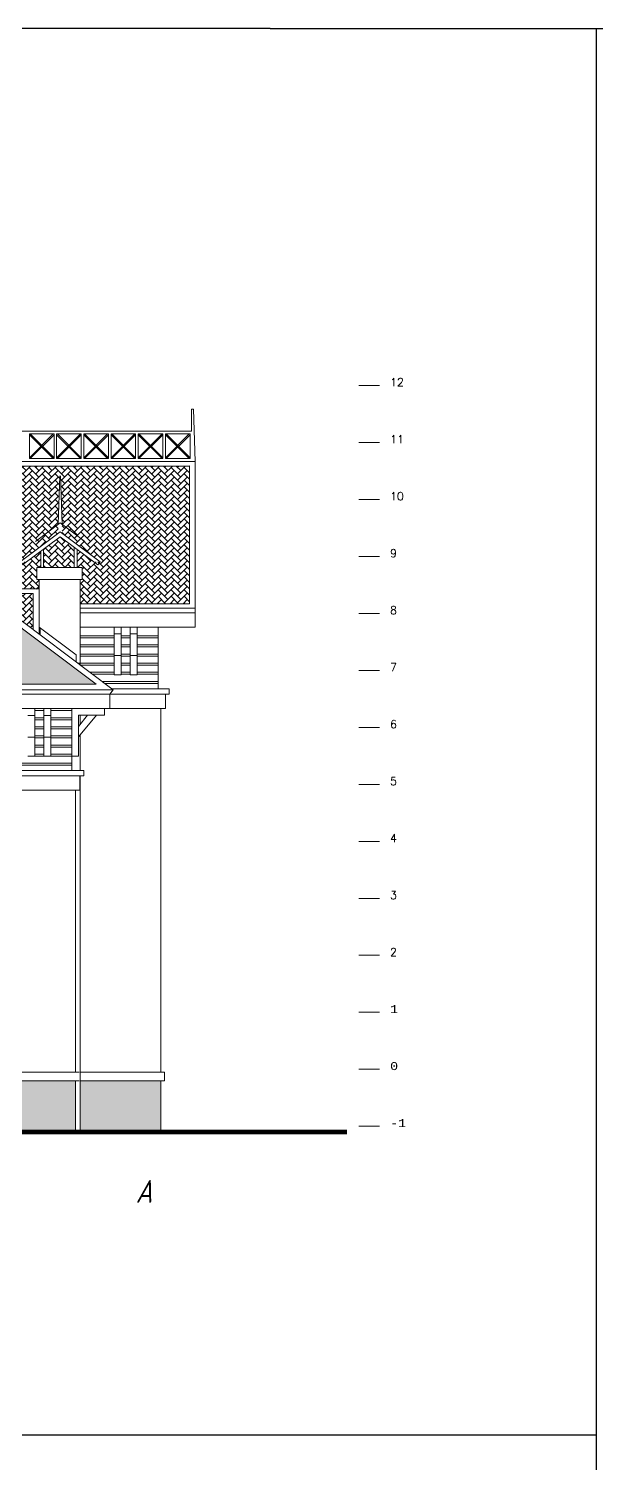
# Model space of a CAD drawing. Header units: inches. Extents: x 50528 to 135443, y 2123 to 51482.
# Drawn here: x 97174 to 107138, y 26309 to 51482 of the extents above; entities that cross this region are included whole.
import ezdxf

# ---------------------------------------------------------------- set-up
doc = ezdxf.new("R2010")
doc.units = ezdxf.units.IN
doc.header["$MEASUREMENT"] = 0
doc.linetypes.add('CENTER2', pattern=[1.125, 0.75, -0.125, 0.125, -0.125])
for name, color, linetype in [('Base axis', 40, 'CENTER2'), ('hatches', 8, 'Continuous'), ('wall', 140, 'Continuous')]:
    doc.layers.add(name, color=color, linetype=linetype)
doc.layers.add('Scale', color=60, linetype='Continuous', lineweight=13)
doc.styles.add('ESKD', font='eskd.shx', dxfattribs={"oblique": 15})
doc.styles.get("Standard").update_dxf_attribs({"font": 'simplex8.shx', "height": 250})

msp = doc.modelspace()

# ---------------------------------------------------------------- hatches: boundary and pattern name
at = {"layer": 'hatches', "ltscale": 50, "true_color": 0xcd6928}
h = msp.add_hatch(dxfattribs=at)
h.set_pattern_fill('AR-HBONE', color=32, scale=20, style=0)
h.paths.add_polyline_path([(92296, 44528), (86234, 39982), (98358, 39982)])
h.paths.add_polyline_path([(92296, 41741), (93442, 40882), (91150, 40882)])
h.paths.add_polyline_path([(92296, 42228), (94257, 40757), (93775, 40757), (93742, 40782), (90850, 40782), (90817, 40757), (90335, 40757)])
h.paths.add_polyline_path([(92296, 41741), (93442, 40882), (91150, 40882)])
h = msp.add_hatch(dxfattribs=at)
h.set_pattern_fill('AR-HBONE', color=32, scale=20, style=0)
h.paths.add_polyline_path([(97975, 42128), (97436, 42128), (97436, 42029), (97975, 42029)], flags=17)
h.paths.add_polyline_path([(97386, 42128), (97386, 42312), (97141, 42128)])
h.paths.add_polyline_path([(98025, 42344), (98025, 42128), (98313, 42128)])
h.paths.add_polyline_path([(97975, 42128), (97975, 42382), (97727, 42568), (97436, 42350), (97436, 42128)])
h.paths.add_polyline_path([(96301, 41650), (97355, 41650), (97355, 41818), (97317, 41818), (97317, 42029), (97386, 42029), (97386, 42128), (97024, 42128), (97690, 42629), (97719, 43537), (97734, 43544), (97763, 42629), (98429, 42128), (98025, 42128), (98025, 42029), (98115, 42029), (98115, 41818), (98077, 41818), (98077, 41392), (99994, 41391), (99994, 43807), (93424, 43807)])
h = msp.add_hatch(dxfattribs=at)
h.set_pattern_fill('AR-HBONE', color=32, scale=20, style=0)
h.paths.add_polyline_path([(97255, 41570), (96408, 41570), (97255, 40934)])
at = {"layer": 'hatches'}
h = msp.add_hatch(dxfattribs=at)
h.set_pattern_fill('AR-B816C', color=256, scale=20)
h.paths.add_polyline_path([(57837, 33246), (56337, 33246), (56337, 32346), (57837, 32346)])
h.paths.add_polyline_path([(61767, 33246), (57837, 33246), (57837, 32346), (61767, 32346)])
h.paths.add_polyline_path([(62462, 33246), (61767, 33246), (61767, 32346), (62462, 32346)])
h.paths.add_polyline_path([(65982, 33246), (65147, 33246), (65147, 32496), (65982, 32496)])
h.paths.add_polyline_path([(70947, 33246), (68582, 33246), (68582, 32496), (70947, 32496)])
h.paths.add_polyline_path([(86594, 33022), (84884, 33022), (84884, 32122), (86594, 32122)])
h.paths.add_polyline_path([(89694, 33022), (89629, 33022), (86594, 33022), (86594, 32122), (89694, 32122)])
h.paths.add_polyline_path([(88070, 32742), (88870, 32742), (88870, 32262), (88870, 32212), (88070, 32212), (88070, 32262)], flags=16)
h.paths.add_polyline_path([(88150, 32662), (88790, 32662), (88790, 32342), (88150, 32342)], flags=0)
h.paths.add_polyline_path([(88200, 32622), (88740, 32622), (88740, 32382), (88200, 32382)], flags=0)
h.paths.add_polyline_path([(91217, 33022), (89694, 33022), (89694, 32122), (91217, 32122)])
h.paths.add_polyline_path([(90102, 32742), (90809, 32742), (90809, 32262), (90208, 32262), (90102, 32212)], flags=16)
h.paths.add_polyline_path([(93371, 33022), (91714, 33022), (91217, 33022), (91217, 32122), (93371, 32122)])
h.paths.add_polyline_path([(94894, 33022), (93371, 33022), (93371, 32122), (94894, 32122)])
h.paths.add_polyline_path([(93779, 32742), (94486, 32742), (94486, 32212), (93779, 32212), (93779, 32262)], flags=16)
h.paths.add_polyline_path([(97994, 33022), (94894, 33022), (94894, 32122), (97994, 32122)])
h.paths.add_polyline_path([(96519, 32262), (96519, 32212), (95719, 32212), (95719, 32262), (95719, 32742), (96519, 32742)], flags=16)
h.paths.add_polyline_path([(96439, 32342), (95799, 32342), (95799, 32662), (96439, 32662)], flags=0)
h.paths.add_polyline_path([(96389, 32382), (95849, 32382), (95849, 32622), (96389, 32622)], flags=0)
h.paths.add_polyline_path([(99494, 33022), (98077, 33022), (98077, 32122), (99494, 32122)])

# ---------------------------------------------------------------- linework, layer by layer
for p, q in [((101411, 51482), (57348, 51482)), ((101411, 51482), (135443, 51482)), ((107138, 51482), (107138, 2123)), ((107138, 26802), (59376, 26802))]:
    msp.add_line(p, q)
at = {"layer": 'Scale'}
for p, q in [((102971, 45222, 53), (103330, 45222, 53)), ((102971, 44222, 53), (103330, 44222, 53)), ((102971, 43222, 53), (103330, 43222, 53)), ((102971, 42222, 53), (103330, 42222, 53)), ((102971, 41222, 53), (103330, 41222, 53)), ((102971, 40222, 53), (103330, 40222, 53)), ((102971, 39222, 53), (103330, 39222, 53)), ((102971, 38222, 53), (103330, 38222, 53)), ((102971, 37222, 53), (103330, 37222, 53)), ((102971, 36222, 53), (103330, 36222, 53)), ((102971, 35222, 53), (103330, 35222, 53)), ((102971, 34222, 53), (103330, 34222, 53)), ((102971, 33222, 53), (103330, 33222, 53)), ((102971, 32222, 53), (103330, 32222, 53))]:
    msp.add_line(p, q, dxfattribs=at)
at = {"layer": 'Scale', "color": 8, "linetype": 'Continuous', "lineweight": 15, "ltscale": 0.13, "const_width": 80, "elevation": 52}
msp.add_lwpolyline([(102760, 32122), (81770, 32122)], dxfattribs=at)
at = {"layer": 'wall', "color": 7, "linetype": 'Continuous', "lineweight": 15, "ltscale": 0.13, "true_color": 0xffffff}
for p, q in [((98658, 39882, 52), (92296, 44653, 52)), ((100029, 44803, 59), (100029, 44420, 59)), ((100066, 44803, 59), (100029, 44803, 59)), ((100066, 44803, 59), (100094, 43887, 59)), ((98358, 39982, 52), (92296, 44528, 52)), ((100029, 44420, 59), (92607, 44420, 59)), ((97471, 44370, 59), (97186, 44370, 59)), ((97186, 43952, 59), (97605, 44370, 59)), ((97619, 44370, 59), (97186, 44370, 59)), ((97186, 44370, 59), (97186, 43938, 59)), ((97186, 44356, 59), (97605, 43938, 59)), ((97200, 44370, 59), (97619, 43952, 59)), ((97200, 43938, 59), (97619, 44356, 59)), ((97619, 44370, 59), (97619, 43938, 59)), ((97619, 44370, 59), (97619, 43938, 59)), ((97949, 44370, 59), (97664, 44370, 59)), ((97664, 43952, 59), (98082, 44370, 59)), ((98096, 44370, 59), (97664, 44370, 59)), ((97664, 44370, 59), (97664, 43938, 59)), ((97664, 44356, 59), (98082, 43938, 59)), ((97678, 44370, 59), (98096, 43952, 59)), ((97678, 43938, 59), (98096, 44356, 59)), ((98096, 44370, 59), (98096, 43938, 59)), ((98096, 44370, 59), (98096, 43938, 59)), ((98427, 44370, 59), (98141, 44370, 59)), ((98141, 43952, 59), (98560, 44370, 59)), ((98574, 44370, 59), (98141, 44370, 59)), ((98141, 44370, 59), (98141, 43938, 59)), ((98141, 44356, 59), (98560, 43938, 59)), ((98155, 44370, 59), (98574, 43952, 59)), ((98155, 43938, 59), (98574, 44356, 59)), ((98574, 44370, 59), (98574, 43938, 59)), ((98574, 44370, 59), (98574, 43938, 59)), ((98904, 44370, 59), (98619, 44370, 59)), ((98619, 43952, 59), (99037, 44370, 59)), ((99051, 44370, 59), (98619, 44370, 59)), ((98619, 44370, 59), (98619, 43938, 59)), ((98619, 44356, 59), (99037, 43938, 59)), ((98633, 44370, 59), (99051, 43952, 59)), ((98633, 43938, 59), (99051, 44356, 59)), ((99051, 44370, 59), (99051, 43938, 59)), ((99051, 44370, 59), (99051, 43938, 59)), ((99382, 44370, 59), (99096, 44370, 59)), ((99096, 43952, 59), (99515, 44370, 59)), ((99529, 44370, 59), (99096, 44370, 59)), ((99096, 44370, 59), (99096, 43938, 59)), ((99096, 44356, 59), (99515, 43938, 59)), ((99110, 44370, 59), (99529, 43952, 59)), ((99110, 43938, 59), (99529, 44356, 59)), ((99529, 44370, 59), (99529, 43938, 59)), ((99529, 44370, 59), (99529, 43938, 59)), ((99859, 44370, 59), (99574, 44370, 59)), ((99574, 43952, 59), (99992, 44370, 59)), ((100006, 44370, 59), (99574, 44370, 59)), ((99574, 44370, 59), (99574, 43938, 59)), ((99574, 44356, 59), (99992, 43938, 59)), ((99588, 44370, 59), (100006, 43952, 59)), ((99588, 43938, 59), (100006, 44356, 59)), ((100006, 44370, 59), (100006, 43938, 59)), ((93317, 43887, 59), (100094, 43887, 59)), ((93424, 43807, 59), (99994, 43807, 59)), ((97186, 43938, 59), (97619, 43938, 59)), ((97664, 43938, 59), (98096, 43938, 59)), ((98141, 43938, 59), (98574, 43938, 59)), ((98619, 43938, 59), (99051, 43938, 59)), ((99096, 43938, 59), (99529, 43938, 59)), ((99574, 43938, 59), (100006, 43938, 59)), ((99994, 41391, 59), (99994, 43807, 59)), ((100094, 40981, 59), (100094, 43887, 59)), ((97719, 43634, 54), (97693, 42785, 54)), ((97734, 43634, 54), (97760, 42785, 54)), ((97294, 42485, 54), (97727, 42810, 54)), ((98160, 42485, 54), (97727, 42810, 54)), ((97024, 42128, 54), (97727, 42655, 54)), ((97066, 42072, 54), (97727, 42568, 54)), ((98429, 42128, 54), (97727, 42655, 54)), ((98429, 42128, 54), (97727, 42655, 54)), ((98387, 42072, 54), (97727, 42568, 54)), ((97386, 42312, 54), (97386, 42029, 54)), ((97436, 42350, 54), (97436, 42029, 54)), ((97436, 42350, 54), (97436, 42029, 54)), ((97975, 42382, 54), (97975, 42029, 54)), ((97975, 42382, 54), (97975, 42029, 54)), ((98025, 42344, 54), (98025, 42029, 54)), ((98387, 42072, 54), (98429, 42128, 54)), ((97317, 42029, 54), (97317, 41818, 54)), ((98115, 42029, 54), (97317, 42029, 54)), ((98115, 41818, 54), (97317, 41818, 54)), ((97355, 40859, 2), (97355, 41818, 54)), ((98077, 40318, 9), (98077, 41818, 54)), ((98115, 42029, 54), (98115, 41818, 54)), ((97355, 41650, 9), (96301, 41650, 9)), ((96408, 41570, 9), (97255, 41570, 9)), ((97255, 40934, 16), (97255, 41570, 16)), ((99994, 41391, 59), (98077, 41391, 59)), ((100094, 41311, 59), (98077, 41311, 59)), ((100094, 41231, 59), (98077, 41231, 59)), ((98008, 40492, 9), (97355, 40981, 9)), ((97376, 40966, 9), (97376, 40843, 9)), ((98077, 40981, 59), (100094, 40981, 59)), ((100094, 40981, 59), (98077, 40981, 59)), ((98677, 40828, 57), (98077, 40828, 57)), ((98677, 40793, 57), (98077, 40793, 57)), ((98677, 40981, 59), (98677, 40144, 59)), ((98797, 40861, 59), (98677, 40861, 59)), ((98797, 40981, 59), (98797, 40144, 59)), ((98957, 40828, 57), (98797, 40828, 57)), ((98957, 40793, 57), (98797, 40793, 57)), ((98957, 40981, 61), (98957, 40144, 61)), ((99077, 40861, 61), (98957, 40861, 61)), ((99077, 40981, 61), (99077, 40144, 61)), ((99446, 40828, 57), (99077, 40828, 57)), ((99446, 40793, 57), (99077, 40793, 57)), ((99446, 40981, 59), (99446, 39897, 58)), ((98677, 40668, 57), (98077, 40668, 57)), ((98677, 40633, 57), (98077, 40633, 57)), ((98957, 40668, 57), (98797, 40668, 57)), ((98957, 40633, 57), (98797, 40633, 57)), ((99446, 40668, 57), (99077, 40668, 57)), ((99446, 40633, 57), (99077, 40633, 57)), ((98008, 40370, 9), (98008, 40492, 9)), ((98677, 40348, 57), (98037, 40348, 57)), ((98677, 40508, 57), (98077, 40508, 57)), ((98677, 40473, 57), (98077, 40473, 57)), ((98677, 40313, 57), (98084, 40313, 57)), ((98797, 40481, 59), (98677, 40481, 59)), ((98957, 40508, 57), (98797, 40508, 57)), ((98957, 40473, 57), (98797, 40473, 57)), ((98957, 40348, 57), (98797, 40348, 57)), ((98957, 40313, 57), (98797, 40313, 57)), ((99077, 40481, 61), (98957, 40481, 61)), ((99446, 40508, 57), (99077, 40508, 57)), ((99446, 40473, 57), (99077, 40473, 57)), ((99446, 40348, 57), (99077, 40348, 57)), ((99446, 40313, 57), (99077, 40313, 57)), ((98677, 40188, 57), (98250, 40188, 57)), ((98677, 40153, 57), (98297, 40153, 57)), ((99446, 40028, 57), (98464, 40028, 57)), ((98797, 40144, 59), (98677, 40144, 59)), ((98957, 40188, 57), (98797, 40188, 57)), ((98957, 40153, 57), (98797, 40153, 57)), ((99077, 40144, 59), (98957, 40144, 59)), ((99446, 40188, 57), (99077, 40188, 57)), ((99446, 40153, 57), (99077, 40153, 57)), ((85934, 39882, 52), (98658, 39882, 52)), ((98598, 39802, 52), (85994, 39802, 52)), ((86234, 39982, 52), (98358, 39982, 52)), ((99446, 39993, 57), (98510, 39993, 57)), ((98598, 39802, 52), (98658, 39882, 52)), ((98598, 39552, 52), (98598, 39802, 52)), ((98598, 39802, 52), (98598, 39552, 52)), ((99641, 39802, 52), (98598, 39802, 52)), ((99641, 39897, 52), (98638, 39897, 52)), ((99601, 39897, 52), (99494, 39897, 52)), ((99576, 39552, 54), (99576, 39802, 54)), ((99641, 39897, 54), (99641, 39802, 54)), ((98598, 39552, 52), (85994, 39552, 52)), ((97281, 39552, 50), (97281, 38715, 50)), ((97441, 39552, 52), (97441, 38715, 52)), ((97561, 39552, 52), (97561, 38715, 52)), ((97930, 39552, 52), (97930, 38468, 52)), ((98504, 39555, 53), (98504, 39435, 53)), ((98598, 39552, 52), (99576, 39552, 52)), ((99494, 39552, 52), (99494, 33172, 57)), ((97281, 39432, 50), (97161, 39432, 50)), ((97441, 39516, 52), (97281, 39516, 52)), ((97441, 39391, 52), (97281, 39391, 52)), ((97441, 39356, 52), (97281, 39356, 52)), ((97561, 39432, 52), (97441, 39432, 52)), ((97930, 39516, 52), (97561, 39516, 52)), ((97930, 39391, 52), (97561, 39391, 52)), ((97930, 39356, 52), (97561, 39356, 52)), ((98050, 39435, 53), (98504, 39435, 53)), ((98050, 39435, 53), (98050, 38718, 53)), ((98050, 39054, 53), (98367, 39435, 53)), ((98050, 39239, 53), (98204, 39435, 53)), ((98077, 39274, 9), (98077, 39435, 9)), ((97281, 39052, 50), (97161, 39052, 50)), ((97441, 39231, 52), (97281, 39231, 52)), ((97441, 39196, 52), (97281, 39196, 52)), ((97441, 39071, 52), (97281, 39071, 52)), ((97441, 39036, 52), (97281, 39036, 52)), ((97561, 39052, 52), (97441, 39052, 52)), ((97930, 39231, 52), (97561, 39231, 52)), ((97930, 39196, 52), (97561, 39196, 52)), ((97930, 39071, 52), (97561, 39071, 52)), ((97930, 39036, 52), (97561, 39036, 52)), ((98077, 38468, 9), (98077, 39086, 9)), ((97441, 38911, 52), (97281, 38911, 52)), ((97441, 38876, 52), (97281, 38876, 52)), ((97930, 38911, 52), (97561, 38911, 52)), ((97930, 38876, 52), (97561, 38876, 52)), ((97930, 38591, 52), (96969, 38591, 52)), ((97930, 38556, 52), (96969, 38556, 52)), ((97281, 38715, 50), (97161, 38715, 50)), ((97441, 38751, 52), (97281, 38751, 52)), ((97441, 38716, 52), (97281, 38716, 52)), ((97561, 38715, 52), (97441, 38715, 52)), ((97930, 38751, 52), (97561, 38751, 52)), ((97930, 38716, 52), (97561, 38716, 52)), ((98050, 38718, 53), (97930, 38718, 53)), ((96819, 38468, 52), (98139, 38468, 52)), ((98139, 38373, 52), (96819, 38373, 52)), ((98074, 38123, 52), (98074, 38373, 52)), ((98077, 32122, 9), (98077, 38373, 9)), ((98139, 38468, 52), (98139, 38373, 52)), ((98074, 38123, 52), (96819, 38123, 52)), ((97994, 38123, 52), (97994, 33172, 52)), ((97994, 37331, 52), (97994, 33172, 52)), ((98059, 33172, 50), (91714, 33172, 50)), ((98059, 33022, 50), (91714, 33022, 50)), ((97994, 33022, 52), (97994, 32122, 52)), ((97994, 33022, 52), (97994, 32122, 52)), ((99559, 33172, 50), (98077, 33172, 50)), ((99559, 33022, 50), (98077, 33022, 50)), ((99494, 33022, 52), (99494, 32122, 52)), ((99559, 33022, 52), (99559, 33172, 52))]:
    msp.add_line(p, q, dxfattribs=at)

# ---------------------------------------------------------------- texts
at = {"layer": 'Base axis', "color": 3, "style": 'ESKD', "oblique": 15}
msp.add_text('A', height=400, dxfattribs=at).set_placement((99052, 30880, 52))
at = {"layer": 'Scale', "insert": (103518, 45278, 53), "char_height": 140.4, "width": 92.32, "attachment_point": 4}
msp.add_mtext('12', dxfattribs=at)
at = {"layer": 'Scale', "attachment_point": 4}
for s, insert, char_height in [('11', (103518, 44278, 53), 140.4), ('10', (103518, 43278, 53), 140.4), ('9', (103518, 42278, 53), 140), ('8', (103518, 41278, 53), 140), ('7', (103518, 40278, 53), 140), ('6', (103518, 39278, 53), 140), ('5', (103518, 38278, 53), 140), ('4', (103518, 37278, 53), 140), ('3', (103518, 36278, 53), 140), ('2', (103518, 35278, 53), 140), ('{\\fCourier New|b0|i0|c204|p49;1}', (103518, 34278, 53), 140.4), ('{\\fCourier New|b0|i0|c0|p49;0}', (103518, 33278, 53), 140.4), ('{\\fCourier New|b0|i0|c0|p49;-\\fCourier New|b0|i0|c204|p49;1}', (103518, 32278, 53), 140.4)]:
    msp.add_mtext(s, dxfattribs=dict(at, insert=insert, char_height=char_height))

doc.saveas('drawing.dxf')
